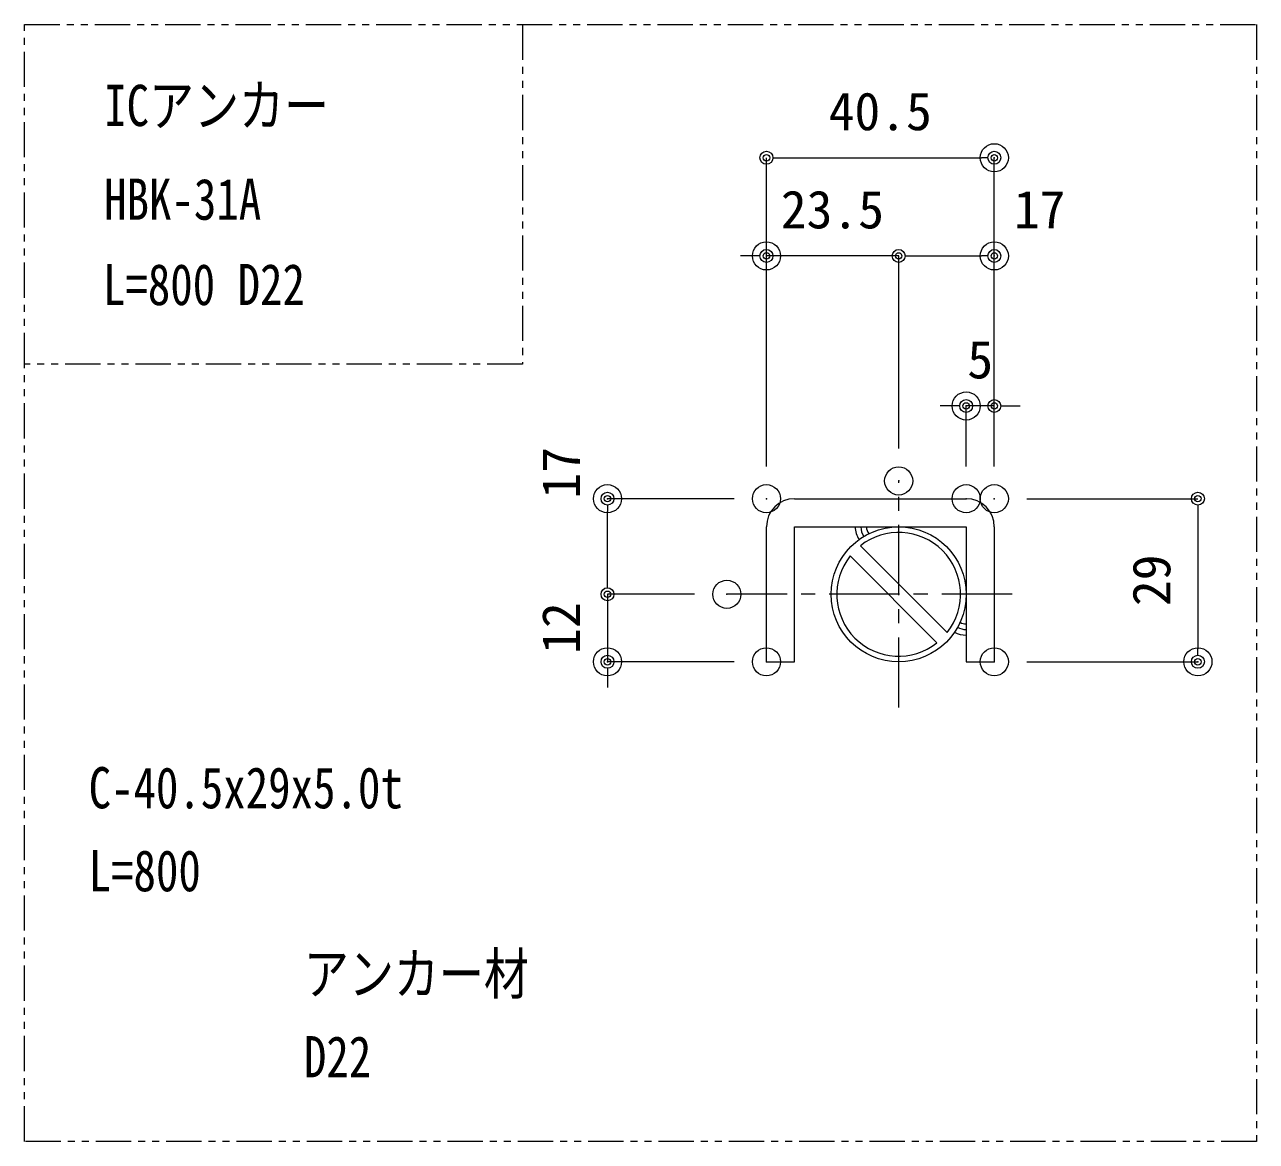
# Model space of a CAD drawing. Units: millimetres, scale not verified. Extents: x -3659 to 3659, y -1188 to 1188.
# Drawn here: x 903.1 to 1340.9, y -322.2 to 74.9 of the extents above; entities that cross this region are included whole.
import ezdxf
from ezdxf.enums import TextEntityAlignment as Align

# ---------------------------------------------------------------- set-up
doc = ezdxf.new("R2010")
doc.units = ezdxf.units.MM
doc.header["$LTSCALE"] = 20
doc.header["$PDMODE"] = 32
doc.header["$PDSIZE"] = 10
doc.linetypes.add('USER1', pattern=[2, 1.25, -0.25, 0.25, -0.25])
doc.linetypes.add('USER2', pattern=[1.25, 0.625, -0.125, 0.125, -0.125, 0.125, -0.125])
for name, color, linetype, lineweight in [('0-0_0', 7, 'Continuous', 18), ('0-1_DEFPOINTS', 7, 'Continuous', 18), ('0-3_アンカー', 4, 'Continuous', 18), ('0-8_3中心線', 2, 'USER1', 18), ('0-9_41ｱﾙﾐ', 6, 'Continuous', 18), ('0-A_1手摺寸法', 7, 'Continuous', 18), ('0-E_2a', 1, 'USER2', 18)]:
    doc.layers.add(name, color=color, linetype=linetype, lineweight=lineweight)
doc.styles.add('ＭＳ ゴシック', font='')
doc.styles.get('ＭＳ ゴシック').set_extended_font_data('MS Gothic')

# ---------------------------------------------------------------- blocks, each defined once
blk = doc.blocks.new('_ORIGIN2')
at = {"layer": '0-0_0'}
blk.add_line((-0.5, 0), (-1, 0), dxfattribs=at)
for radius in [0.5, 0.25]:
    blk.add_circle((0, 0), radius, dxfattribs=at)
blk = doc.blocks.new('D138')
at = {"layer": '0-1_DEFPOINTS'}
for p in [(3366.44, 451.51), (3285.44, 330.27), (3366.44, 330.27)]:
    blk.add_point(p, dxfattribs=at)
at = {"layer": '0-A_1手摺寸法'}
for p, q in [((3285.44, 341.77), (3285.44, 451.51)), ((3290.04, 451.51), (3361.84, 451.51)), ((3366.44, 341.77), (3366.44, 451.51))]:
    blk.add_line(p, q, dxfattribs=at)
at = {"layer": '0-A_1手摺寸法', "xscale": 4.6, "yscale": 4.6, "rotation": 180}
blk.add_blockref('_ORIGIN2', (3285.44, 451.51), dxfattribs=at)
at = {"layer": '0-A_1手摺寸法', "xscale": 4.6, "yscale": 4.6}
blk.add_blockref('_ORIGIN2', (3366.44, 451.51), dxfattribs=at)
at = {"layer": '0-A_1手摺寸法', "style": 'ＭＳ ゴシック'}
blk.add_text('40.5', height=13.49, dxfattribs=at).set_placement((3307.54, 457.26), align=Align.BOTTOM_LEFT)
blk = doc.blocks.new('D139')
at = {"layer": '0-1_DEFPOINTS'}
for p in [(3366.44, 416.6), (3332.44, 336.58), (3366.44, 330.27)]:
    blk.add_point(p, dxfattribs=at)
at = {"layer": '0-A_1手摺寸法'}
for p, q in [((3332.44, 348.08), (3332.44, 416.6)), ((3337.04, 416.6), (3361.84, 416.6)), ((3366.44, 341.77), (3366.44, 416.6))]:
    blk.add_line(p, q, dxfattribs=at)
at = {"layer": '0-A_1手摺寸法', "xscale": 4.6, "yscale": 4.6, "rotation": 180}
blk.add_blockref('_ORIGIN2', (3332.44, 416.6), dxfattribs=at)
at = {"layer": '0-A_1手摺寸法', "xscale": 4.6, "yscale": 4.6}
blk.add_blockref('_ORIGIN2', (3366.44, 416.6), dxfattribs=at)
at = {"layer": '0-A_1手摺寸法', "style": 'ＭＳ ゴシック'}
blk.add_text('17', height=13.49, dxfattribs=at).set_placement((3373.38, 422.35), align=Align.BOTTOM_LEFT)
blk = doc.blocks.new('D140')
at = {"layer": '0-1_DEFPOINTS'}
for p in [(3285.44, 416.6), (3332.44, 336.58), (3285.44, 330.27)]:
    blk.add_point(p, dxfattribs=at)
at = {"layer": '0-A_1手摺寸法'}
for p, q in [((3280.84, 416.6), (3276.24, 416.6)), ((3285.44, 341.77), (3285.44, 416.6)), ((3332.44, 416.6), (3285.44, 416.6)), ((3332.44, 348.08), (3332.44, 416.6)), ((3337.04, 416.6), (3341.64, 416.6))]:
    blk.add_line(p, q, dxfattribs=at)
at = {"layer": '0-A_1手摺寸法', "xscale": 4.6, "yscale": 4.6}
blk.add_blockref('_ORIGIN2', (3285.44, 416.6), dxfattribs=at)
at = {"layer": '0-A_1手摺寸法', "xscale": 4.6, "yscale": 4.6, "rotation": 180}
blk.add_blockref('_ORIGIN2', (3332.44, 416.6), dxfattribs=at)
at = {"layer": '0-A_1手摺寸法', "style": 'ＭＳ ゴシック'}
blk.add_text('23.5', height=13.49, dxfattribs=at).set_placement((3290.54, 422.35), align=Align.BOTTOM_LEFT)
blk = doc.blocks.new('D141')
at = {"layer": '0-1_DEFPOINTS'}
for p in [(3366.44, 330.27), (3366.44, 272.27), (3438.81, 272.27)]:
    blk.add_point(p, dxfattribs=at)
at = {"layer": '0-A_1手摺寸法'}
for p, q in [((3377.94, 330.27), (3438.81, 330.27)), ((3438.81, 325.67), (3438.81, 276.87)), ((3377.94, 272.27), (3438.81, 272.27))]:
    blk.add_line(p, q, dxfattribs=at)
at = {"layer": '0-A_1手摺寸法', "xscale": 4.6, "yscale": 4.6}
for p, rotation in [((3438.81, 330.27), 90), ((3438.81, 272.27), 270)]:
    blk.add_blockref('_ORIGIN2', p, dxfattribs=dict(at, rotation=rotation))
at = {"layer": '0-A_1手摺寸法', "style": 'ＭＳ ゴシック'}
blk.add_text('29', height=13.49, rotation=90, dxfattribs=at).set_placement((3433.06, 292.07), align=Align.BOTTOM_LEFT)
blk = doc.blocks.new('D142')
at = {"layer": '0-1_DEFPOINTS'}
for p in [(3228.93, 330.27), (3285.44, 330.27), (3271.36, 296.27)]:
    blk.add_point(p, dxfattribs=at)
at = {"layer": '0-A_1手摺寸法'}
for p, q in [((3273.94, 330.27), (3228.93, 330.27)), ((3228.93, 300.87), (3228.93, 325.67)), ((3259.86, 296.27), (3228.93, 296.27))]:
    blk.add_line(p, q, dxfattribs=at)
at = {"layer": '0-A_1手摺寸法', "xscale": 4.6, "yscale": 4.6}
for p, rotation in [((3228.93, 330.27), 90), ((3228.93, 296.27), 270)]:
    blk.add_blockref('_ORIGIN2', p, dxfattribs=dict(at, rotation=rotation))
at = {"layer": '0-A_1手摺寸法', "style": 'ＭＳ ゴシック'}
blk.add_text('17', height=13.49, rotation=90, dxfattribs=at).set_placement((3223.18, 330.27), align=Align.BOTTOM_LEFT)
blk = doc.blocks.new('D143')
at = {"layer": '0-1_DEFPOINTS'}
for p in [(3356.44, 363.24), (3356.44, 330.27), (3366.44, 330.27)]:
    blk.add_point(p, dxfattribs=at)
at = {"layer": '0-A_1手摺寸法'}
for p, q in [((3351.84, 363.24), (3347.24, 363.24)), ((3356.44, 341.77), (3356.44, 363.24)), ((3366.44, 363.24), (3356.44, 363.24)), ((3366.44, 341.77), (3366.44, 363.24)), ((3371.04, 363.24), (3375.64, 363.24))]:
    blk.add_line(p, q, dxfattribs=at)
at = {"layer": '0-A_1手摺寸法', "xscale": 4.6, "yscale": 4.6}
blk.add_blockref('_ORIGIN2', (3356.44, 363.24), dxfattribs=at)
at = {"layer": '0-A_1手摺寸法', "xscale": 4.6, "yscale": 4.6, "rotation": 180}
blk.add_blockref('_ORIGIN2', (3366.44, 363.24), dxfattribs=at)
at = {"layer": '0-A_1手摺寸法', "style": 'ＭＳ ゴシック'}
blk.add_text('5', height=13.49, dxfattribs=at).set_placement((3356.84, 368.99), align=Align.BOTTOM_LEFT)
blk = doc.blocks.new('D137')
at = {"layer": '0-1_DEFPOINTS'}
for p in [(3271.36, 296.27), (3228.93, 272.27), (3285.44, 272.27)]:
    blk.add_point(p, dxfattribs=at)
at = {"layer": '0-A_1手摺寸法'}
for p, q in [((3228.93, 300.87), (3228.93, 305.47)), ((3259.86, 296.27), (3228.93, 296.27)), ((3228.93, 296.27), (3228.93, 272.27)), ((3273.94, 272.27), (3228.93, 272.27)), ((3228.93, 267.67), (3228.93, 263.07))]:
    blk.add_line(p, q, dxfattribs=at)
at = {"layer": '0-A_1手摺寸法', "xscale": 4.6, "yscale": 4.6}
for p, rotation in [((3228.93, 296.27), 270), ((3228.93, 272.27), 90)]:
    blk.add_blockref('_ORIGIN2', p, dxfattribs=dict(at, rotation=rotation))
at = {"layer": '0-A_1手摺寸法', "style": 'ＭＳ ゴシック'}
blk.add_text('12', height=13.49, rotation=90, dxfattribs=at).set_placement((3223.18, 275.07), align=Align.BOTTOM_LEFT)

msp = doc.modelspace()

# ---------------------------------------------------------------- linework, layer by layer
at = {"layer": '0-3_アンカー'}
for p, q in [((1176.79, -93.67), (1237.79, -93.67)), ((1166.79, -151.67), (1166.79, -103.67)), ((1176.79, -151.67), (1176.79, -103.67)), ((1176.79, -103.67), (1237.79, -103.67)), ((1199.79, -103.67), (1237.79, -103.67)), ((1237.79, -103.67), (1237.79, -151.67)), ((1247.79, -103.67), (1247.79, -151.67)), ((1166.79, -151.67), (1176.79, -151.67)), ((1237.79, -151.67), (1247.79, -151.67))]:
    msp.add_line(p, q, dxfattribs=at)
for centre, start, end in [((1176.79, -103.67), 90, 180), ((1237.79, -103.67), 0, 90)]:
    msp.add_arc(centre, 10, start, end, dxfattribs=at)
at = {"layer": '0-8_3中心線'}
for p, q in [((1213.79, -167.98), (1213.79, -87.36)), ((1254.1, -127.67), (1152.72, -127.67))]:
    msp.add_line(p, q, dxfattribs=at)
at = {"layer": '0-9_41ｱﾙﾐ'}
for p, q in [((1231.07, -141.29), (1200.17, -110.39)), ((1227.41, -144.95), (1196.51, -114.05))]:
    msp.add_line(p, q, dxfattribs=at)
msp.add_circle((1213.79, -127.67), 24, dxfattribs=at)
for start, end in [(321.7563, 128.2437), (141.7563, 308.2437)]:
    msp.add_arc((1213.79, -127.67), 22, start, end, dxfattribs=at)
at = {"layer": '0-A_1手摺寸法', "color": 3}
for centre, radius, start, end in [((1206.68, -103.67), 8.33, 180, 213.214), ((1206.68, -103.67), 6.33, 180, 213.117), ((1206.68, -103.67), 4.33, 180, 215.1501), ((1237.79, -133.88), 6.33, 240.9664, 270), ((1237.79, -133.88), 4.33, 239.9842, 270), ((1237.79, -133.88), 8.33, 240.3279, 270)]:
    msp.add_arc(centre, radius, start, end, dxfattribs=at)
at = {"layer": '0-E_2a'}
for p, q in [((1080.06, 74.92), (1080.06, -45.88)), ((1080.06, -45.88), (903.1, -45.88))]:
    msp.add_line(p, q, dxfattribs=at)
msp.add_lwpolyline([(1340.94, -322.23), (903.1, -322.23), (903.1, 74.92), (1340.94, 74.92)], close=True, dxfattribs=at)

# ---------------------------------------------------------------- block references
at = {"layer": '0-A_1手摺寸法'}
for name in ['D138', 'D140', 'D139', 'D143', 'D142', 'D141', 'D137']:
    msp.add_blockref(name, (-2118.65, -423.94), dxfattribs=at)

# ---------------------------------------------------------------- texts
at = {"layer": '0-0_0', "style": 'ＭＳ ゴシック', "width": 0.8}
for s, p in [('ICアンカー ', (931.36, 34.45)), ('HBK-31A', (931.36, 1.11)), ('L=800 D22', (930.93, -29.22)), ('C-40.5x29x5.0t', (925.84, -208.19)), ('L=800', (925.84, -237.69)), ('アンカー材', (1002.37, -274.35)), ('D22', (1002.37, -303.85))]:
    msp.add_text(s, height=14.66, dxfattribs=at).set_placement(p, align=Align.BOTTOM_LEFT)

doc.saveas('drawing.dxf')
